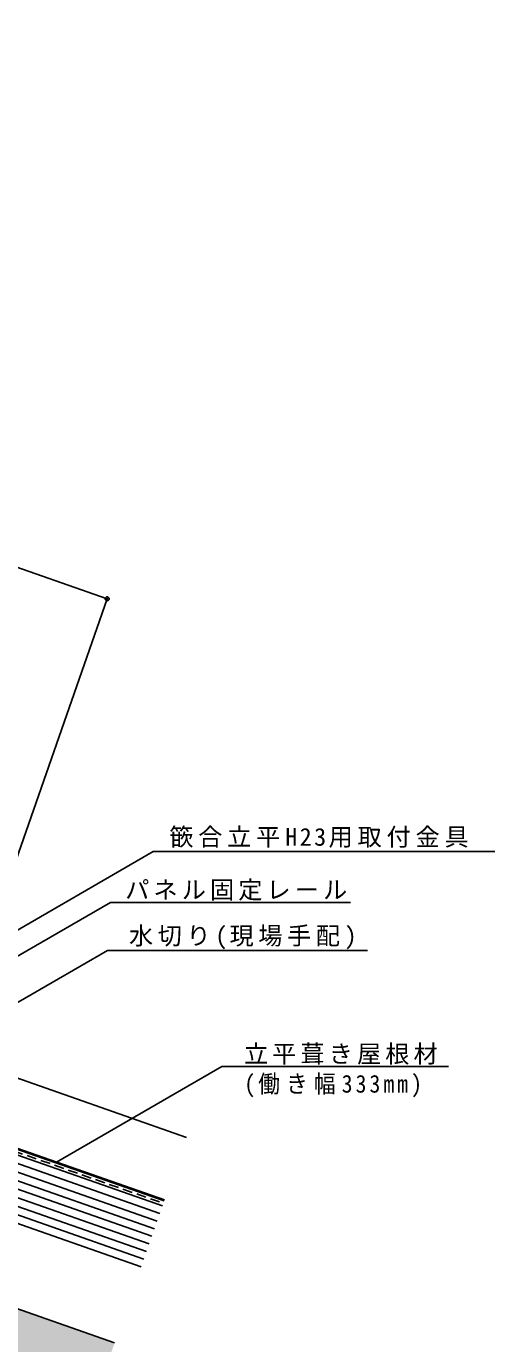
# Model space of a CAD drawing. Units: millimetres, scale not verified. Extents: x -1099 to 1151, y -388 to 361.
# Drawn here: x -196.7 to -22.2, y -129.6 to 360.6 of the extents above; entities that cross this region are included whole.
import ezdxf

# ---------------------------------------------------------------- set-up
doc = ezdxf.new("R2010")
doc.units = ezdxf.units.MM
doc.header["$LTSCALE"] = 3
doc.header["$PDMODE"] = 32
doc.header["$PDSIZE"] = 1.5
doc.linetypes.add('DASHED1', pattern=[1.8, 1.2, -0.6])
doc.layers.add('0-0', color=4, linetype='Continuous')
doc.styles.add('ＭＳ ゴシック', font='')
doc.styles.get('ＭＳ ゴシック').set_extended_font_data('MS Gothic')

msp = doc.modelspace()

# ---------------------------------------------------------------- linework, layer by layer
at = {"layer": '0-0'}
for p, q in [((-775.183, 360.613), (-166.551, 147.592)), ((-166.551, 147.592), (-207.261, 31.278)), ((-149.368, 53.55), (-257.634, -8.957)), ((-22.219, 53.55), (-149.368, 53.55)), ((-235.102, -5.675), (-165.353, 34.594)), ((-165.353, 34.594), (-75.931, 34.594)), ((-456.279, 27.119), (-146.928, -81.154)), ((-456.279, 23.941), (-147.919, -83.985)), ((-456.279, 20.762), (-148.91, -86.817)), ((-456.279, 17.584), (-149.901, -89.648)), ((-222.646, -15.707), (-166.468, 16.727)), ((-166.468, 16.727), (-69.586, 16.727)), ((-456.279, 14.405), (-150.892, -92.48)), ((-456.279, 11.227), (-151.883, -95.311)), ((-456.279, 8.049), (-152.874, -98.143)), ((-185.435, -62.008), (-123.848, -26.451)), ((-123.848, -26.451), (-39.426, -26.451))]:
    msp.add_line(p, q, dxfattribs=at)
at = {"layer": '0-0', "color": 7}
for p, q in [((-482.043, 41.805), (-145.16, -76.104)), ((-456.279, 32.417), (-145.276, -76.434)), ((-456.279, 30.298), (-145.937, -78.322)), ((-456.279, 4.87), (-153.865, -100.975)), ((-228.182, -20.93), (-137.017, -52.838)), ((-461.279, -25.164), (-163.776, -129.29))]:
    msp.add_line(p, q, dxfattribs=at)
at = {"layer": '0-0', "linetype": 'DASHED1'}
msp.add_line((-456.279, 31.357), (-145.606, -77.378), dxfattribs=at)
at = {"layer": '0-0'}
msp.add_point((-166.551, 147.592), dxfattribs=at)
at = {"layer": '0-0', "color": 9}
msp.add_solid([(-461.279, -25.164), (-461.279, -247.655), (-163.776, -129.29), (-233.149, -327.501)], dxfattribs=at)

# ---------------------------------------------------------------- texts
at = {"layer": '0-0', "color": 7, "char_height": 6.598, "attachment_point": 7, "style": 'ＭＳ ゴシック'}
for s, insert in [('\\T1.2;篏合立平H23用取付金具', (-143.444, 54.931)), ('\\T1.17;パネル固定レール', (-159.848, 35.247)), ('\\T1.19;水切り(現場手配)', (-158.435, 17.154)), ('\\T1.17;立平葺き屋根材', (-115.616, -25.778)), ('\\T1.28;\\W0.9;(働き幅333mm)', (-115.47, -37.931))]:
    msp.add_mtext(s, dxfattribs=dict(at, insert=insert))

doc.saveas('drawing.dxf')
